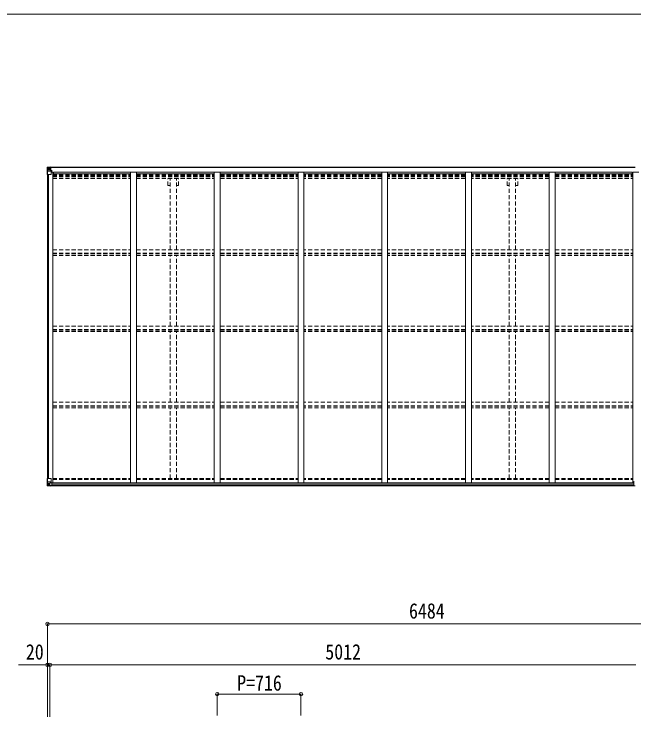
# Model space of a CAD drawing. Units: millimetres at full size, sheet at 1:30. Extents: x -8432 to 8432, y -5820 to 5820.
# Drawn here: x -42 to 5259, y -190 to 5820 of the extents above; entities that cross this region are included whole.
import ezdxf
from ezdxf.enums import TextEntityAlignment as Align

# ---------------------------------------------------------------- set-up
doc = ezdxf.new("R2010")
doc.units = ezdxf.units.MM
doc.header["$LTSCALE"] = 30
doc.header["$PDMODE"] = 32
doc.header["$PDSIZE"] = 30
doc.linetypes.add('DASHED1', pattern=[1.8, 1.2, -0.6])
for name, color, linetype, lineweight in [('0-3_ELV2', 4, 'Continuous', 9), ('0-4_TABLE1', 6, 'Continuous', 9), ('0-6_OTH_LINE', 6, 'Continuous', 9), ('F-0_240', 7, 'Continuous', 9)]:
    doc.layers.add(name, color=color, linetype=linetype, lineweight=lineweight)
doc.styles.add('ＭＳ ゴシック', font='')
doc.styles.get('ＭＳ ゴシック').set_extended_font_data('MS Gothic')

msp = doc.modelspace()

# ---------------------------------------------------------------- linework, layer by layer
at = {"layer": '0-3_ELV2'}
for p, q in [((264.72, 4509.65), (5268.72, 4509.65)), ((243.22, 4448.88), (243.22, 1847.44)), ((252.92, 4448.88), (252.92, 1847.44)), ((264.72, 4507.5), (5268.72, 4507.5)), ((288.22, 4467.53), (275.22, 4467.53)), ((288.22, 4467.53), (288.22, 1811.42)), ((288.22, 4453.85), (954.22, 4453.85)), ((295.72, 4453.85), (295.72, 4469.36)), ((295.72, 4469.36), (5242.72, 4469.36)), ((954.22, 4469.34), (954.22, 1811.42)), ((1004.22, 4469.34), (1004.22, 1811.42)), ((1004.22, 4453.85), (1670.22, 4453.85)), ((1670.22, 4469.34), (1670.22, 1811.42)), ((1720.22, 4469.34), (1720.22, 1811.42)), ((1720.22, 4453.85), (2386.22, 4453.85)), ((2386.22, 4469.34), (2386.22, 1811.42)), ((2436.22, 4469.34), (2436.22, 1811.42)), ((3102.22, 4453.85), (2436.22, 4453.85)), ((3102.22, 4469.34), (3102.22, 1811.42)), ((3152.22, 4469.34), (3152.22, 1811.42)), ((3818.22, 4453.85), (3152.22, 4453.85)), ((3818.22, 4469.34), (3818.22, 1811.42)), ((3868.22, 4469.34), (3868.22, 1811.42)), ((4534.22, 4453.85), (3868.22, 4453.85)), ((4534.22, 4469.34), (4534.22, 1811.42)), ((4584.22, 4469.34), (4584.22, 1811.42)), ((4584.22, 4453.85), (5250.22, 4453.85)), ((5242.72, 4453.85), (5242.72, 4469.36)), ((5250.22, 4467.52), (5300.22, 4467.52)), ((5250.22, 1811.42), (5250.22, 4467.52)), ((267.95, 1811.42), (5258.72, 1811.42)), ((279.72, 1809.16), (5258.72, 1809.16)), ((269.72, 1785.65), (5268.72, 1785.65)), ((279.72, 1793.54), (5258.72, 1793.54))]:
    msp.add_line(p, q, dxfattribs=at)
at = {"layer": '0-3_ELV2', "linetype": 'DASHED1'}
for p, q in [((288.22, 4445.45), (954.22, 4445.45)), ((288.22, 4437.25), (954.22, 4437.25)), ((288.22, 4433.32), (954.22, 4433.32)), ((288.22, 4428.24), (954.22, 4428.24)), ((288.22, 4415.24), (954.22, 4415.24)), ((1004.22, 4445.45), (1670.22, 4445.45)), ((1004.22, 4437.25), (1670.22, 4437.25)), ((1004.22, 4433.32), (1670.22, 4433.32)), ((1004.22, 4428.24), (1670.22, 4428.24)), ((1004.22, 4415.24), (1670.22, 4415.24)), ((1274.02, 4353.65), (1274.02, 4415.24)), ((1291.72, 3804.12), (1291.72, 4415.24)), ((1346.72, 3804.12), (1346.72, 4415.24)), ((1364.42, 4353.65), (1364.42, 4415.24)), ((1720.22, 4445.45), (2386.22, 4445.45)), ((1720.22, 4437.25), (2386.22, 4437.25)), ((1720.22, 4433.32), (2386.22, 4433.32)), ((1720.22, 4428.24), (2386.22, 4428.24)), ((1720.22, 4415.24), (2386.22, 4415.24)), ((3102.22, 4445.45), (2436.22, 4445.45)), ((3102.22, 4437.25), (2436.22, 4437.25)), ((3102.22, 4433.32), (2436.22, 4433.32)), ((3102.22, 4428.24), (2436.22, 4428.24)), ((3102.22, 4415.24), (2436.22, 4415.24)), ((3818.22, 4445.45), (3152.22, 4445.45)), ((3818.22, 4437.25), (3152.22, 4437.25)), ((3818.22, 4433.32), (3152.22, 4433.32)), ((3818.22, 4428.24), (3152.22, 4428.24)), ((3818.22, 4415.24), (3152.22, 4415.24)), ((4534.22, 4445.45), (3868.22, 4445.45)), ((4534.22, 4437.25), (3868.22, 4437.25)), ((4534.22, 4433.32), (3868.22, 4433.32)), ((4534.22, 4428.24), (3868.22, 4428.24)), ((4534.22, 4415.24), (3868.22, 4415.24)), ((4174.02, 4353.65), (4174.02, 4415.24)), ((4191.72, 3804.12), (4191.72, 4415.24)), ((4246.72, 3804.12), (4246.72, 4415.24)), ((4264.42, 4353.65), (4264.42, 4415.24)), ((4584.22, 4445.45), (5250.22, 4445.45)), ((4584.22, 4437.25), (5250.22, 4437.25)), ((4584.22, 4433.32), (5250.22, 4433.32)), ((4584.22, 4428.24), (5250.22, 4428.24)), ((4584.22, 4415.24), (5250.22, 4415.24)), ((1274.02, 4353.65), (1291.72, 4353.65)), ((1346.72, 4353.65), (1364.42, 4353.65)), ((4174.02, 4353.65), (4191.72, 4353.65)), ((4246.72, 4353.65), (4264.42, 4353.65)), ((288.22, 3804.12), (954.19, 3804.12)), ((1004.22, 3804.12), (1670.19, 3804.12)), ((1720.22, 3804.12), (2386.19, 3804.12)), ((3102.22, 3804.12), (2436.22, 3804.12)), ((3818.22, 3804.12), (3152.22, 3804.12)), ((4534.19, 3804.12), (3868.22, 3804.12)), ((4584.22, 3804.12), (5250.22, 3804.12)), ((288.22, 3774.39), (954.19, 3774.39)), ((288.22, 3769.84), (954.19, 3769.84)), ((288.22, 3756.83), (954.19, 3756.83)), ((1004.22, 3774.39), (1670.19, 3774.39)), ((1004.22, 3769.84), (1670.19, 3769.84)), ((1004.22, 3756.83), (1670.19, 3756.83)), ((1291.72, 3152.34), (1291.72, 3756.83)), ((1346.72, 3152.34), (1346.72, 3756.83)), ((1720.22, 3774.39), (2386.19, 3774.39)), ((1720.22, 3769.84), (2386.19, 3769.84)), ((1720.22, 3756.83), (2386.19, 3756.83)), ((3102.22, 3774.39), (2436.22, 3774.39)), ((3102.22, 3769.84), (2436.22, 3769.84)), ((3102.22, 3756.83), (2436.22, 3756.83)), ((3818.22, 3774.39), (3152.22, 3774.39)), ((3818.22, 3769.84), (3152.22, 3769.84)), ((3818.22, 3756.83), (3152.22, 3756.83)), ((4534.19, 3774.39), (3868.22, 3774.39)), ((4534.19, 3769.84), (3868.22, 3769.84)), ((4534.19, 3756.83), (3868.22, 3756.83)), ((4191.72, 3152.34), (4191.72, 3756.83)), ((4246.72, 3152.34), (4246.72, 3756.83)), ((4584.22, 3774.39), (5250.22, 3774.39)), ((4584.22, 3769.84), (5250.22, 3769.84)), ((4584.22, 3756.83), (5250.22, 3756.83)), ((288.22, 3152.46), (954.19, 3152.46)), ((1004.22, 3152.46), (1670.19, 3152.46)), ((1720.22, 3152.46), (2386.19, 3152.46)), ((3102.22, 3152.46), (2436.22, 3152.46)), ((3818.22, 3152.46), (3152.22, 3152.46)), ((4534.19, 3152.46), (3868.22, 3152.46)), ((4584.22, 3152.46), (5250.22, 3152.46)), ((288.22, 3122.73), (954.19, 3122.73)), ((288.22, 3118.18), (954.19, 3118.18)), ((288.22, 3105.17), (954.19, 3105.17)), ((1004.22, 3122.73), (1670.19, 3122.73)), ((1004.22, 3118.18), (1670.19, 3118.18)), ((1004.22, 3105.17), (1670.19, 3105.17)), ((1291.72, 2500.68), (1291.72, 3103.97)), ((1346.72, 2500.68), (1346.72, 3103.97)), ((1720.22, 3122.73), (2386.19, 3122.73)), ((1720.22, 3118.18), (2386.19, 3118.18)), ((1720.22, 3105.17), (2386.19, 3105.17)), ((3102.22, 3122.73), (2436.22, 3122.73)), ((3102.22, 3118.18), (2436.22, 3118.18)), ((3102.22, 3105.17), (2436.22, 3105.17)), ((3818.22, 3122.73), (3152.22, 3122.73)), ((3818.22, 3118.18), (3152.22, 3118.18)), ((3818.22, 3105.17), (3152.22, 3105.17)), ((4534.19, 3122.73), (3868.22, 3122.73)), ((4534.19, 3118.18), (3868.22, 3118.18)), ((4534.19, 3105.17), (3868.22, 3105.17)), ((4191.72, 2500.68), (4191.72, 3103.97)), ((4246.72, 2500.68), (4246.72, 3103.97)), ((4584.22, 3122.73), (5250.22, 3122.73)), ((4584.22, 3118.18), (5250.22, 3118.18)), ((4584.22, 3105.17), (5250.22, 3105.17)), ((288.22, 2500.8), (954.19, 2500.8)), ((288.22, 2471.07), (954.19, 2471.07)), ((288.22, 2466.52), (954.19, 2466.52)), ((1004.22, 2500.8), (1670.19, 2500.8)), ((1004.22, 2471.07), (1670.19, 2471.07)), ((1004.22, 2466.52), (1670.19, 2466.52)), ((1720.22, 2500.8), (2386.19, 2500.8)), ((1720.22, 2471.07), (2386.19, 2471.07)), ((1720.22, 2466.52), (2386.19, 2466.52)), ((3102.22, 2500.8), (2436.22, 2500.8)), ((3102.22, 2471.07), (2436.22, 2471.07)), ((3102.22, 2466.52), (2436.22, 2466.52)), ((3818.22, 2500.8), (3152.22, 2500.8)), ((3818.22, 2471.07), (3152.22, 2471.07)), ((3818.22, 2466.52), (3152.22, 2466.52)), ((4534.19, 2500.8), (3868.22, 2500.8)), ((4534.19, 2471.07), (3868.22, 2471.07)), ((4534.19, 2466.52), (3868.22, 2466.52)), ((4584.22, 2500.8), (5250.22, 2500.8)), ((4584.22, 2471.07), (5250.22, 2471.07)), ((4584.22, 2466.52), (5250.22, 2466.52)), ((288.22, 2453.51), (954.19, 2453.51)), ((1004.22, 2453.51), (1670.19, 2453.51)), ((1291.72, 1847.59), (1291.72, 2452.31)), ((1346.72, 1847.59), (1346.72, 2452.31)), ((1720.22, 2453.51), (2386.19, 2453.51)), ((3102.22, 2453.51), (2436.22, 2453.51)), ((3818.22, 2453.51), (3152.22, 2453.51)), ((4534.19, 2453.51), (3868.22, 2453.51)), ((4191.72, 1847.59), (4191.72, 2452.31)), ((4246.72, 1847.59), (4246.72, 2452.31)), ((4584.22, 2453.51), (5250.22, 2453.51)), ((288.22, 1847.59), (954.22, 1847.59)), ((288.22, 1839.25), (954.22, 1839.25)), ((1004.22, 1847.59), (1670.22, 1847.59)), ((1004.22, 1839.25), (1670.22, 1839.25)), ((1720.22, 1847.59), (2386.22, 1847.59)), ((1720.22, 1839.25), (2386.22, 1839.25)), ((3102.22, 1847.59), (2436.22, 1847.59)), ((3102.22, 1839.25), (2436.22, 1839.25)), ((3818.22, 1847.59), (3152.22, 1847.59)), ((3818.22, 1839.25), (3152.22, 1839.25)), ((4534.22, 1847.59), (3868.22, 1847.59)), ((4534.22, 1839.25), (3868.22, 1839.25)), ((4584.22, 1847.59), (5250.22, 1847.59)), ((4584.22, 1839.25), (5250.22, 1839.25))]:
    msp.add_line(p, q, dxfattribs=at)
at = {"layer": '0-4_TABLE1'}
for p, q in [((241.22, 4509.59), (241.22, 4448.88)), ((269.72, 4512.27), (242.16, 4510.59)), ((242.16, 4510.54), (242.16, 4510.58)), ((251.13, 4510.97), (243.2, 4510.5)), ((244.06, 4509.53), (244.06, 4509.46)), ((244.06, 4448.88), (244.06, 4509.46)), ((248.03, 4506.09), (245.3, 4509.75)), ((263.22, 4511.76), (251.22, 4510.98)), ((263.22, 4485.78), (263.22, 4511.88)), ((263.22, 4510.99), (269.72, 4511.39)), ((269.72, 4510.46), (264.72, 4510.38)), ((269.72, 4509.65), (269.72, 4512.27)), ((274.72, 4510.08), (274.72, 4509.65)), ((275.02, 4510.08), (274.72, 4510.08)), ((275.02, 4510.08), (276.71, 4509.65)), ((241.22, 4448.88), (274.22, 4448.88)), ((244.61, 4475.76), (248.75, 4487.84)), ((244.61, 4475.76), (251.22, 4475.54)), ((248.88, 4502.58), (251.22, 4502.64)), ((248.88, 4489.11), (248.88, 4502.58)), ((251.22, 4489.08), (248.88, 4489.11)), ((264.72, 4502.63), (251.22, 4502.63)), ((264.72, 4489.08), (251.22, 4489.08)), ((251.22, 4489.08), (251.22, 4489.08)), ((251.22, 4475.54), (275.22, 4475.54)), ((256.7, 4495.44), (256.7, 4494.48)), ((264.72, 4506.17), (263.22, 4506.17)), ((264.04, 4485.52), (274.39, 4483.87)), ((264.04, 4484.89), (264.04, 4485.52)), ((274.39, 4483.23), (264.04, 4484.89)), ((273.22, 4505.81), (264.72, 4505.81)), ((268.72, 4500.88), (264.72, 4500.88)), ((268.72, 4492.67), (264.72, 4492.67)), ((264.83, 4504.51), (268.72, 4504.51)), ((265.21, 4504.88), (275.22, 4504.97)), ((265.21, 4504.72), (265.21, 4504.88)), ((280.22, 4504.85), (265.21, 4504.72)), ((265.22, 4506.84), (265.22, 4504.88)), ((273.22, 4506.84), (265.22, 4506.84)), ((273.22, 4506.81), (265.22, 4506.81)), ((268.72, 4484.77), (268.72, 4504.74)), ((273.22, 4505.81), (273.22, 4507.5)), ((274.39, 4483.87), (274.39, 4483.23)), ((274.67, 4483.79), (279.72, 4483.75)), ((275.22, 4506.58), (281.22, 4506.58)), ((275.22, 4449.88), (275.22, 4482.97)), ((279.72, 4482.03), (275.22, 4482)), ((279.72, 4471.88), (275.22, 4471.88)), ((278.72, 4483.75), (278.72, 4482.02)), ((279.72, 4467.53), (279.72, 4483.75)), ((280.22, 4507.5), (280.22, 4506.58)), ((281.22, 4504.9), (281.22, 4507.5)), ((241.22, 1847.44), (274.22, 1847.44)), ((241.22, 1786.73), (241.22, 1847.44)), ((244.06, 1847.44), (244.06, 1786.86)), ((244.61, 1820.56), (251.22, 1820.77)), ((244.61, 1820.56), (248.75, 1808.48)), ((251.22, 1807.24), (248.88, 1807.21)), ((248.88, 1807.21), (248.88, 1793.74)), ((251.22, 1820.77), (275.22, 1820.77)), ((251.22, 1807.24), (251.22, 1807.24)), ((263.22, 1807.24), (251.22, 1807.24)), ((263.22, 1811.23), (269.72, 1811.23)), ((263.22, 1811.23), (263.22, 1784.44)), ((274.39, 1813.09), (264.04, 1811.43)), ((264.04, 1811.43), (264.04, 1811.23)), ((266.74, 1811.23), (274.39, 1812.45)), ((269.72, 1811.23), (278.72, 1811.2)), ((274.39, 1812.45), (274.39, 1813.09)), ((275.22, 1846.44), (275.22, 1813.34)), ((279.72, 1810.29), (279.72, 1790.13)), ((5258.72, 1789.51), (5258.72, 1821.83)), ((242.16, 1785.77), (242.16, 1785.73)), ((251.13, 1785.35), (243.2, 1785.82)), ((244.06, 1786.79), (244.06, 1786.86)), ((248.03, 1790.23), (245.3, 1786.56)), ((248.88, 1793.74), (251.22, 1793.68)), ((251.22, 1793.68), (263.22, 1793.68)), ((263.22, 1784.56), (251.22, 1785.34)), ((255.74, 1800.88), (255.74, 1801.84)), ((269.72, 1784.04), (269.72, 1789.99)), ((278.72, 1789.42), (269.72, 1789.36)), ((5258.72, 1789.51), (5258.72, 1789.47))]:
    msp.add_line(p, q, dxfattribs=at)
for points in [[(269.72, 4510.88), (264.72, 4510.88), (264.72, 4485.41)], [(254.78, 4496.4), (253.82, 4496.4), (253.82, 4497.36), (254.78, 4497.36)], [(255.74, 4498.32), (255.74, 4499.28), (256.7, 4499.28), (256.7, 4498.32)], [(256.7, 4494.48), (255.74, 4494.48), (255.74, 4495.44)], [(257.66, 4497.36), (258.62, 4497.36), (258.62, 4496.4), (257.66, 4496.4)], [(275.22, 4506.58), (275.22, 4504.96), (281.22, 4505.01)], [(242.16, 1785.73), (251.22, 1785.18), (269.72, 1784.04)], [(254.78, 1798.96), (253.82, 1798.96), (253.82, 1799.92), (254.78, 1799.92)], [(255.74, 1801.84), (256.7, 1801.84), (256.7, 1800.88)], [(256.7, 1798), (256.7, 1797.04), (255.74, 1797.04), (255.74, 1798)], [(257.66, 1799.92), (258.62, 1799.92), (258.62, 1798.96), (257.66, 1798.96)], [(279.72, 1790.13), (279.71, 1790.02), (269.72, 1789.99)]]:
    msp.add_lwpolyline(points, dxfattribs=at)
for centre in [(256.22, 4496.88), (256.22, 1799.44)]:
    msp.add_circle(centre, 5.3, dxfattribs=at)
for centre, radius, start, end in [((242.22, 4509.59), 0.999, 93.4424, 179.95083), ((242.22, 4509.59), 1, 93.50017, 180.00079), ((242.22, 4509.55), 0.999, 93.4424, 179.95083), ((243.37, 4523.2), 12.7, 269.24466, 275.10311), ((245.34, 4509.58), 1.28, 131.17831, 182.45895), ((254.78, 4498.32), 0.96, 270, 0), ((254.78, 4495.44), 0.96, 0, 90), ((257.66, 4498.32), 0.96, 180, 270), ((257.66, 4495.44), 0.96, 90, 180), ((264.15, 4486.45), 0.937, 182.32209, 263.26766), ((264.15, 4485.82), 0.937, 182.32209, 263.26766), ((265.22, 4507.34), 0.5, 179.99802, 269.99691), ((265.22, 4507.31), 0.5, 180.00109, 270.00109), ((265.22, 4504.38), 0.5, 90.52895, 180.04464), ((265.23, 4504.2), 0.513, 91.88028, 181.04707), ((274.22, 4449.88), 1, 270, 0), ((274.28, 4482.94), 0.937, 2.32209, 83.26766), ((274.28, 4482.3), 0.937, 2.32209, 83.26766), ((280.35, 4512.54), 7.69, 268.96999, 276.43426), ((264.15, 1810.5), 0.937, 96.73234, 129.06602), ((274.22, 1846.44), 1, 0, 90), ((274.28, 1814.02), 0.937, 276.73234, 357.67791), ((274.28, 1813.38), 0.937, 276.73234, 357.67791), ((5259.72, 1821.83), 1, 90, 180), ((242.22, 1786.77), 0.999, 180.04917, 266.5576), ((242.22, 1786.73), 0.999, 180.04917, 266.5576), ((242.22, 1786.73), 1, 179.99921, 266.49983), ((243.37, 1773.12), 12.7, 84.89689, 90.75534), ((245.34, 1786.73), 1.28, 177.54105, 228.82169), ((254.78, 1800.88), 0.96, 270, 0), ((254.78, 1798), 0.96, 0, 90), ((257.66, 1800.88), 0.96, 180, 270), ((257.66, 1798), 0.96, 90, 180)]:
    msp.add_arc(centre, radius, start, end, dxfattribs=at)
for centre, major_axis, ratio, start_param, end_param in [((443.16, 4522.9), (201, 12.36), 0.060933, 3.1373463, 3.1378449), ((244.16, 4510.67), (2, 0.12), 0.060933, 3.1378449, 4.2119296), ((244.35, 4507.57), (-0.02, 3), 0.466854, 5.5234897, 6.1575023), ((245.33, 4478.11), (0.85, 2.32), 0.403757, 2.3087461, 3.2744049), ((246.01, 4502.5), (0.03, 5), 0.573921, 4.7320603, 5.5159136), ((247.48, 4489.13), (0, 3), 0.468246, 4.2703918, 4.7058971), ((169.47, 4502.63), (81.75, 0), 0.061163, 0, 0.0007725), ((245.33, 1818.21), (0.85, -2.32), 0.403757, 3.0087805, 3.9744392), ((247.48, 1807.19), (0, -3), 0.468246, 1.5772882, 2.0127935), ((278.72, 1810.29), (1, -0.021), 0.906239, 0.0187047, 1.589501), ((244.16, 1785.65), (2, -0.12), 0.060933, 2.0712557, 3.1453404), ((443.16, 1773.42), (201, -12.36), 0.060933, 3.1453404, 3.145839), ((244.35, 1788.75), (-0.02, -3), 0.466854, 0.125683, 0.7596956), ((246.01, 1793.82), (0.03, -5), 0.573921, 0.7672717, 1.551125), ((169.47, 1793.68), (81.75, 0), 0.061163, 6.2824128, 6.2831853), ((278.72, 1790.12), (1, 0.012), 0.707053, 4.7036637, 6.124411)]:
    msp.add_ellipse(centre, major_axis=major_axis, ratio=ratio, start_param=start_param, end_param=end_param, dxfattribs=at)
at = {"layer": '0-6_OTH_LINE'}
for p, q in [((243.22, 605.15), (243.22, -187.5)), ((243.22, 605.15), (6727.22, 605.15)), ((243.22, 255.15), (243.22, -190.26)), ((243.22, 255.15), (263.22, 255.15)), ((263.22, 255.15), (263.22, -190.26)), ((263.22, 255.15), (5275.22, 255.15)), ((1695.22, 5.15), (1695.22, -177.3)), ((1695.22, 5.15), (2411.22, 5.15)), ((2411.22, 5.15), (2411.22, -177.3))]:
    msp.add_line(p, q, dxfattribs=at)
at = {"layer": '0-6_OTH_LINE', "lineweight": 18}
msp.add_line((243.22, 255.15), (-5.62, 255.15), dxfattribs=at)
at = {"layer": '0-6_OTH_LINE'}
for p in [(243.22, 605.15), (243.22, 255.15), (263.22, 255.15), (1695.22, 5.15), (2411.22, 5.15)]:
    msp.add_point(p, dxfattribs=at)
at = {"layer": 'F-0_240', "color": 5}
msp.add_line((-8432.06, 5820), (8007.94, 5820), dxfattribs=at)

# ---------------------------------------------------------------- texts
at = {"layer": '0-6_OTH_LINE', "color": 7, "style": 'ＭＳ ゴシック', "width": 0.85}
for s, p in [('6484', (3335.22, 611.15)), ('20', (58.63, 260.77)), ('5012', (2619.22, 261.15)), ('P=716', (1865.72, -4.85))]:
    msp.add_text(s, height=132, dxfattribs=at).set_placement(p, align=Align.BOTTOM_LEFT)

doc.saveas('drawing.dxf')
